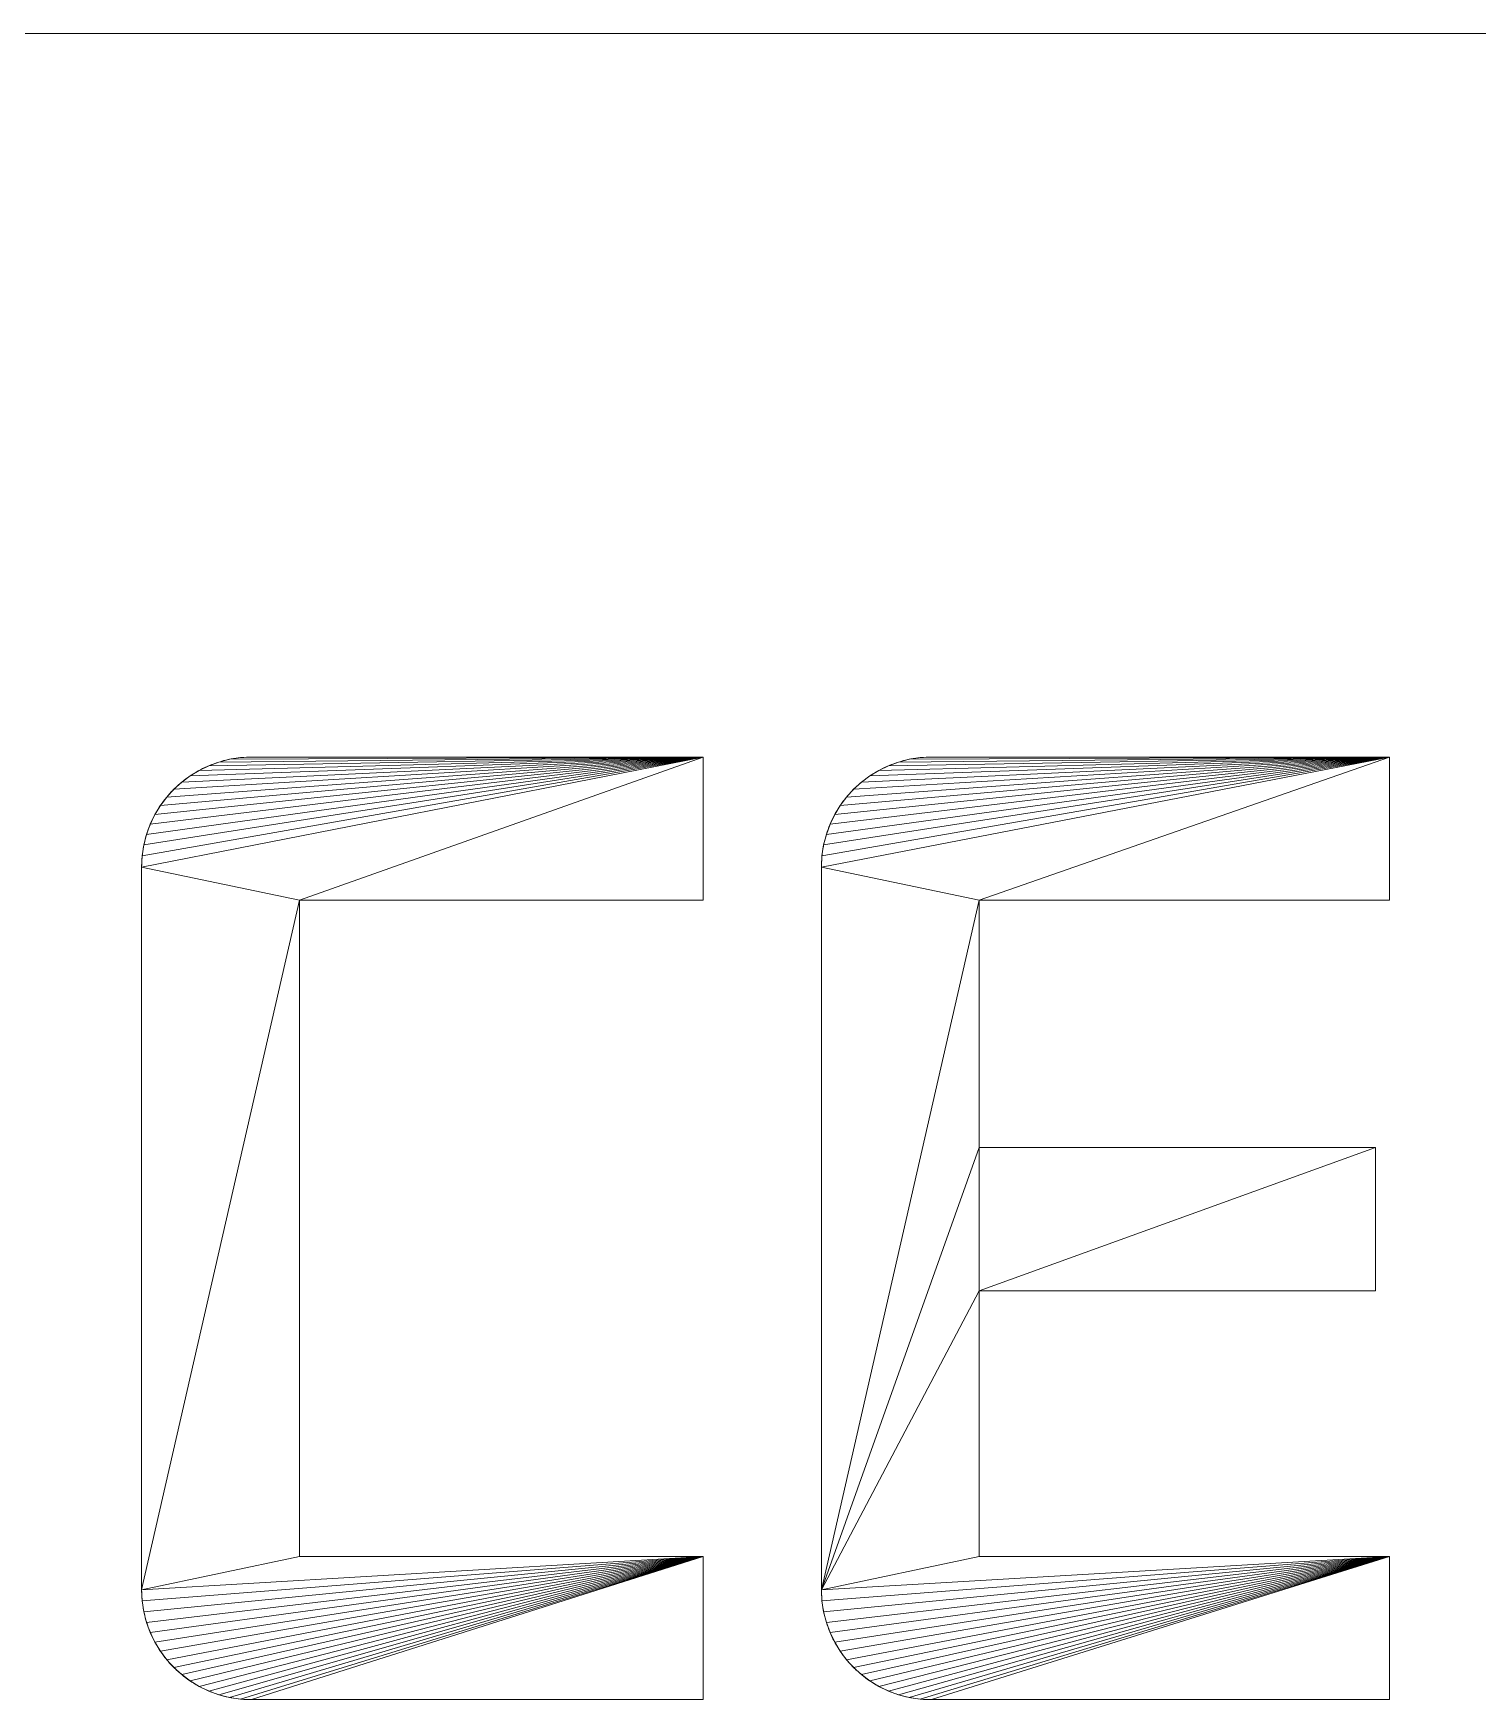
# Model space of a CAD drawing. Header units: millimetres. Extents: x 31 to 895, y 298 to 910.
# Drawn here: x 558.11 to 575.35, y 357.84 to 377.72 of the extents above; entities that cross this region are included whole.
import ezdxf

# ---------------------------------------------------------------- set-up
doc = ezdxf.new("R2010")
doc.units = ezdxf.units.MM

# ---------------------------------------------------------------- blocks, each defined once
blk = doc.blocks.new('2013 Tempates-1')
at = {"color": 179, "linetype": 'Continuous', "lineweight": 18}
for p, q in [((788.334, 132.672), (1411.322, 132.672)), ((891.458, 118.281), (880.29, 116.095)), ((880.29, 116.095), (891.458, 118.281)), ((891.458, 118.281), (880.302, 116.318)), ((880.302, 116.318), (891.458, 118.281)), ((891.458, 118.281), (880.335, 116.535)), ((880.335, 116.535), (891.458, 118.281)), ((891.458, 118.281), (880.389, 116.745)), ((880.389, 116.745), (891.458, 118.281)), ((891.458, 118.281), (880.462, 116.946)), ((880.462, 116.946), (891.458, 118.281)), ((891.458, 118.281), (880.554, 117.137)), ((880.554, 117.137), (891.458, 118.281)), ((891.458, 118.281), (880.664, 117.317)), ((880.664, 117.317), (891.458, 118.281)), ((891.458, 118.281), (880.79, 117.486)), ((880.79, 117.486), (891.458, 118.281)), ((891.458, 118.281), (880.931, 117.641)), ((880.931, 117.641), (891.458, 118.281)), ((891.458, 118.281), (881.086, 117.782)), ((881.086, 117.782), (891.458, 118.281)), ((891.458, 118.281), (881.255, 117.908)), ((881.255, 117.908), (891.458, 118.281)), ((881.255, 117.908), (881.435, 118.017)), ((891.458, 118.281), (881.435, 118.017)), ((881.435, 118.017), (891.458, 118.281)), ((881.435, 118.017), (881.626, 118.109)), ((891.458, 118.281), (881.626, 118.109)), ((881.626, 118.109), (891.458, 118.281)), ((881.626, 118.109), (881.827, 118.183)), ((891.458, 118.281), (881.827, 118.183)), ((881.827, 118.183), (891.458, 118.281)), ((881.827, 118.183), (882.037, 118.237)), ((891.458, 118.281), (882.037, 118.237)), ((882.037, 118.237), (891.458, 118.281)), ((882.037, 118.237), (882.254, 118.27)), ((882.254, 118.27), (882.477, 118.281)), ((891.458, 118.281), (882.254, 118.27)), ((882.254, 118.27), (891.458, 118.281)), ((882.477, 118.281), (891.458, 118.281)), ((891.458, 118.281), (883.428, 115.433)), ((883.428, 115.433), (891.458, 118.281)), ((891.458, 118.281), (891.458, 115.433)), ((905.106, 118.281), (893.81, 116.095)), ((893.81, 116.095), (905.106, 118.281)), ((905.106, 118.281), (893.821, 116.318)), ((893.821, 116.318), (905.106, 118.281)), ((905.106, 118.281), (893.854, 116.535)), ((893.854, 116.535), (905.106, 118.281)), ((905.106, 118.281), (893.908, 116.745)), ((893.908, 116.745), (905.106, 118.281)), ((905.106, 118.281), (893.982, 116.946)), ((893.982, 116.946), (905.106, 118.281)), ((905.106, 118.281), (894.074, 117.137)), ((894.074, 117.137), (905.106, 118.281)), ((905.106, 118.281), (894.183, 117.317)), ((894.183, 117.317), (905.106, 118.281)), ((905.106, 118.281), (894.309, 117.486)), ((894.309, 117.486), (905.106, 118.281)), ((905.106, 118.281), (894.45, 117.641)), ((894.45, 117.641), (905.106, 118.281)), ((905.106, 118.281), (894.606, 117.782)), ((894.606, 117.782), (905.106, 118.281)), ((905.106, 118.281), (894.774, 117.908)), ((894.774, 117.908), (905.106, 118.281)), ((894.774, 117.908), (894.954, 118.017)), ((905.106, 118.281), (894.954, 118.017)), ((894.954, 118.017), (905.106, 118.281)), ((894.954, 118.017), (895.146, 118.109)), ((905.106, 118.281), (895.146, 118.109)), ((895.146, 118.109), (905.106, 118.281)), ((895.146, 118.109), (895.346, 118.183)), ((905.106, 118.281), (895.346, 118.183)), ((895.346, 118.183), (905.106, 118.281)), ((895.346, 118.183), (895.556, 118.237)), ((905.106, 118.281), (895.556, 118.237)), ((895.556, 118.237), (905.106, 118.281)), ((895.556, 118.237), (895.773, 118.27)), ((895.773, 118.27), (895.997, 118.281)), ((905.106, 118.281), (895.773, 118.27)), ((895.773, 118.27), (905.106, 118.281)), ((895.997, 118.281), (905.106, 118.281)), ((905.106, 118.281), (896.946, 115.433)), ((896.946, 115.433), (905.106, 118.281)), ((905.106, 118.281), (905.106, 115.433)), ((880.79, 117.486), (880.931, 117.641)), ((880.931, 117.641), (881.086, 117.782)), ((881.086, 117.782), (881.255, 117.908)), ((894.309, 117.486), (894.45, 117.641)), ((894.45, 117.641), (894.606, 117.782)), ((894.606, 117.782), (894.774, 117.908)), ((880.554, 117.137), (880.664, 117.317)), ((880.664, 117.317), (880.79, 117.486)), ((894.074, 117.137), (894.183, 117.317)), ((894.183, 117.317), (894.309, 117.486)), ((880.462, 116.946), (880.554, 117.137)), ((893.982, 116.946), (894.074, 117.137)), ((880.335, 116.535), (880.389, 116.745)), ((880.389, 116.745), (880.462, 116.946)), ((893.854, 116.535), (893.908, 116.745)), ((893.908, 116.745), (893.982, 116.946)), ((880.29, 116.095), (880.302, 116.318)), ((880.302, 116.318), (880.335, 116.535)), ((893.81, 116.095), (893.821, 116.318)), ((893.821, 116.318), (893.854, 116.535)), ((883.428, 115.433), (880.29, 116.095)), ((880.29, 101.725), (880.29, 116.095)), ((880.29, 116.095), (883.428, 115.433)), ((896.946, 115.433), (893.81, 116.095)), ((893.81, 101.725), (893.81, 116.095)), ((893.81, 116.095), (896.946, 115.433)), ((880.29, 101.725), (883.428, 115.433)), ((883.428, 115.433), (880.29, 101.725)), ((891.458, 115.433), (883.428, 115.433)), ((883.428, 115.433), (883.428, 102.388)), ((893.81, 101.725), (896.946, 115.433)), ((896.946, 115.433), (893.81, 101.725)), ((905.106, 115.433), (896.946, 115.433)), ((896.946, 115.433), (896.946, 110.519)), ((893.81, 101.725), (896.946, 110.519)), ((896.946, 110.519), (893.81, 101.725)), ((896.946, 107.67), (904.828, 110.519)), ((904.828, 110.519), (896.946, 107.67)), ((896.946, 107.67), (896.946, 110.519)), ((896.946, 110.519), (904.828, 110.519)), ((896.946, 110.519), (896.946, 107.67)), ((904.828, 110.519), (904.828, 107.67)), ((893.81, 101.725), (896.946, 107.67)), ((896.946, 107.67), (893.81, 101.725)), ((904.828, 107.67), (896.946, 107.67)), ((896.946, 107.67), (896.946, 102.388)), ((891.458, 102.388), (880.29, 101.725)), ((880.29, 101.725), (883.428, 102.388)), ((883.428, 102.388), (880.29, 101.725)), ((880.29, 101.725), (891.458, 102.388)), ((891.458, 102.388), (880.302, 101.502)), ((880.302, 101.502), (891.458, 102.388)), ((891.458, 102.388), (880.335, 101.285)), ((880.335, 101.285), (891.458, 102.388)), ((891.458, 102.388), (880.389, 101.075)), ((880.389, 101.075), (891.458, 102.388)), ((891.458, 102.388), (880.462, 100.874)), ((880.462, 100.874), (891.458, 102.388)), ((891.458, 102.388), (880.554, 100.683)), ((880.554, 100.683), (891.458, 102.388)), ((891.458, 102.388), (880.664, 100.503)), ((880.664, 100.503), (891.458, 102.388)), ((891.458, 102.388), (880.79, 100.334)), ((880.79, 100.334), (891.458, 102.388)), ((891.458, 102.388), (880.931, 100.179)), ((880.931, 100.179), (891.458, 102.388)), ((891.458, 102.388), (881.086, 100.038)), ((881.086, 100.038), (891.458, 102.388)), ((891.458, 102.388), (881.255, 99.912)), ((881.255, 99.912), (891.458, 102.388)), ((891.458, 102.388), (881.435, 99.803)), ((881.435, 99.803), (891.458, 102.388)), ((891.458, 102.388), (881.626, 99.711)), ((881.626, 99.711), (891.458, 102.388)), ((891.458, 102.388), (881.827, 99.637)), ((881.827, 99.637), (891.458, 102.388)), ((891.458, 102.388), (882.037, 99.583)), ((882.037, 99.583), (891.458, 102.388)), ((891.458, 102.388), (882.254, 99.55)), ((882.254, 99.55), (891.458, 102.388)), ((891.458, 102.388), (882.477, 99.539)), ((882.477, 99.539), (891.458, 102.388)), ((883.428, 102.388), (891.458, 102.388)), ((891.458, 102.388), (891.458, 99.539)), ((905.106, 102.388), (893.81, 101.725)), ((893.81, 101.725), (896.946, 102.388)), ((896.946, 102.388), (893.81, 101.725)), ((893.81, 101.725), (905.106, 102.388)), ((905.106, 102.388), (893.821, 101.502)), ((893.821, 101.502), (905.106, 102.388)), ((905.106, 102.388), (893.854, 101.285)), ((893.854, 101.285), (905.106, 102.388)), ((905.106, 102.388), (893.908, 101.075)), ((893.908, 101.075), (905.106, 102.388)), ((905.106, 102.388), (893.982, 100.874)), ((893.982, 100.874), (905.106, 102.388)), ((905.106, 102.388), (894.074, 100.683)), ((894.074, 100.683), (905.106, 102.388)), ((905.106, 102.388), (894.183, 100.503)), ((894.183, 100.503), (905.106, 102.388)), ((905.106, 102.388), (894.309, 100.334)), ((894.309, 100.334), (905.106, 102.388)), ((905.106, 102.388), (894.45, 100.179)), ((894.45, 100.179), (905.106, 102.388)), ((905.106, 102.388), (894.606, 100.038)), ((894.606, 100.038), (905.106, 102.388)), ((905.106, 102.388), (894.774, 99.912)), ((894.774, 99.912), (905.106, 102.388)), ((905.106, 102.388), (894.954, 99.803)), ((894.954, 99.803), (905.106, 102.388)), ((905.106, 102.388), (895.145, 99.711)), ((895.145, 99.711), (905.106, 102.388)), ((905.106, 102.388), (895.346, 99.637)), ((895.346, 99.637), (905.106, 102.388)), ((905.106, 102.388), (895.555, 99.583)), ((895.555, 99.583), (905.106, 102.388)), ((905.106, 102.388), (895.772, 99.55)), ((895.772, 99.55), (905.106, 102.388)), ((905.106, 102.388), (895.996, 99.539)), ((895.996, 99.539), (905.106, 102.388)), ((896.946, 102.388), (905.106, 102.388)), ((905.106, 102.388), (905.106, 99.539)), ((880.302, 101.502), (880.29, 101.725)), ((893.821, 101.502), (893.81, 101.725)), ((880.335, 101.285), (880.302, 101.502)), ((893.854, 101.285), (893.821, 101.502)), ((880.389, 101.075), (880.335, 101.285)), ((880.462, 100.874), (880.389, 101.075)), ((893.908, 101.075), (893.854, 101.285)), ((893.982, 100.874), (893.908, 101.075)), ((880.554, 100.683), (880.462, 100.874)), ((894.074, 100.683), (893.982, 100.874)), ((880.664, 100.503), (880.554, 100.683)), ((880.79, 100.334), (880.664, 100.503)), ((894.183, 100.503), (894.074, 100.683)), ((894.309, 100.334), (894.183, 100.503)), ((880.931, 100.179), (880.79, 100.334)), ((881.086, 100.038), (880.931, 100.179)), ((894.45, 100.179), (894.309, 100.334)), ((894.606, 100.038), (894.45, 100.179)), ((881.255, 99.912), (881.086, 100.038)), ((881.435, 99.803), (881.255, 99.912)), ((881.626, 99.711), (881.435, 99.803)), ((894.774, 99.912), (894.606, 100.038)), ((894.954, 99.803), (894.774, 99.912)), ((895.145, 99.711), (894.954, 99.803)), ((881.827, 99.637), (881.626, 99.711)), ((882.037, 99.583), (881.827, 99.637)), ((882.254, 99.55), (882.037, 99.583)), ((882.477, 99.539), (882.254, 99.55)), ((891.458, 99.539), (882.477, 99.539)), ((895.346, 99.637), (895.145, 99.711)), ((895.555, 99.583), (895.346, 99.637)), ((895.772, 99.55), (895.555, 99.583)), ((895.996, 99.539), (895.772, 99.55)), ((905.106, 99.539), (895.996, 99.539))]:
    blk.add_line(p, q, dxfattribs=at)
at = {"color": 7, "linetype": 'Continuous', "lineweight": 18}
for p, q in [((881.29, 117.931), (881.332, 117.957)), ((881.332, 117.957), (881.374, 117.983)), ((881.374, 117.983), (881.416, 118.007)), ((881.416, 118.007), (881.459, 118.03)), ((881.459, 118.03), (881.503, 118.053)), ((881.503, 118.053), (881.547, 118.074)), ((881.547, 118.074), (881.592, 118.095)), ((881.592, 118.095), (881.638, 118.114)), ((881.638, 118.114), (881.683, 118.133)), ((881.683, 118.133), (881.73, 118.15)), ((881.73, 118.15), (881.777, 118.167)), ((881.777, 118.167), (881.824, 118.182)), ((881.824, 118.182), (881.872, 118.196)), ((881.872, 118.196), (881.92, 118.21)), ((881.92, 118.21), (881.969, 118.222)), ((881.969, 118.222), (882.018, 118.233)), ((882.018, 118.233), (882.068, 118.243)), ((882.068, 118.243), (882.118, 118.252)), ((882.118, 118.252), (882.168, 118.26)), ((882.168, 118.26), (882.219, 118.266)), ((882.219, 118.266), (882.27, 118.272)), ((882.27, 118.272), (882.321, 118.276)), ((882.321, 118.276), (882.373, 118.279)), ((882.373, 118.279), (882.425, 118.281)), ((882.425, 118.281), (882.477, 118.281)), ((882.477, 118.281), (891.458, 118.281)), ((891.458, 118.281), (891.458, 115.433)), ((894.81, 117.931), (894.851, 117.957)), ((894.851, 117.957), (894.893, 117.983)), ((894.893, 117.983), (894.936, 118.007)), ((894.936, 118.007), (894.979, 118.03)), ((894.979, 118.03), (895.022, 118.053)), ((895.022, 118.053), (895.067, 118.074)), ((895.067, 118.074), (895.112, 118.095)), ((895.112, 118.095), (895.157, 118.114)), ((895.157, 118.114), (895.203, 118.133)), ((895.203, 118.133), (895.249, 118.15)), ((895.249, 118.15), (895.296, 118.167)), ((895.296, 118.167), (895.344, 118.182)), ((895.344, 118.182), (895.391, 118.196)), ((895.391, 118.196), (895.44, 118.21)), ((895.44, 118.21), (895.488, 118.222)), ((895.488, 118.222), (895.537, 118.233)), ((895.537, 118.233), (895.587, 118.243)), ((895.587, 118.243), (895.637, 118.252)), ((895.637, 118.252), (895.687, 118.26)), ((895.687, 118.26), (895.738, 118.266)), ((895.738, 118.266), (895.789, 118.272)), ((895.789, 118.272), (895.841, 118.276)), ((895.841, 118.276), (895.892, 118.279)), ((895.892, 118.279), (895.944, 118.281)), ((895.944, 118.281), (895.997, 118.281)), ((895.997, 118.281), (905.106, 118.281)), ((905.106, 118.281), (905.106, 115.433)), ((880.914, 117.623), (880.948, 117.658)), ((880.948, 117.658), (880.983, 117.692)), ((880.983, 117.692), (881.019, 117.724)), ((881.019, 117.724), (881.056, 117.756)), ((881.056, 117.756), (881.093, 117.788)), ((881.093, 117.788), (881.131, 117.818)), ((881.131, 117.818), (881.17, 117.848)), ((881.17, 117.848), (881.21, 117.876)), ((881.21, 117.876), (881.25, 117.904)), ((881.25, 117.904), (881.29, 117.931)), ((894.433, 117.623), (894.468, 117.658)), ((894.468, 117.658), (894.503, 117.692)), ((894.503, 117.692), (894.539, 117.724)), ((894.539, 117.724), (894.575, 117.756)), ((894.575, 117.756), (894.613, 117.788)), ((894.613, 117.788), (894.651, 117.818)), ((894.651, 117.818), (894.69, 117.848)), ((894.69, 117.848), (894.729, 117.876)), ((894.729, 117.876), (894.769, 117.904)), ((894.769, 117.904), (894.81, 117.931)), ((880.64, 117.282), (880.667, 117.322)), ((880.667, 117.322), (880.695, 117.362)), ((880.695, 117.362), (880.724, 117.402)), ((880.724, 117.402), (880.754, 117.44)), ((880.754, 117.44), (880.784, 117.478)), ((880.784, 117.478), (880.815, 117.516)), ((880.815, 117.516), (880.847, 117.552)), ((880.847, 117.552), (880.88, 117.588)), ((880.88, 117.588), (880.914, 117.623)), ((894.16, 117.282), (894.187, 117.322)), ((894.187, 117.322), (894.215, 117.362)), ((894.215, 117.362), (894.243, 117.402)), ((894.243, 117.402), (894.273, 117.44)), ((894.273, 117.44), (894.303, 117.478)), ((894.303, 117.478), (894.335, 117.516)), ((894.335, 117.516), (894.367, 117.552)), ((894.367, 117.552), (894.4, 117.588)), ((894.4, 117.588), (894.433, 117.623)), ((880.457, 116.934), (880.477, 116.98)), ((880.477, 116.98), (880.497, 117.025)), ((880.497, 117.025), (880.519, 117.069)), ((880.519, 117.069), (880.541, 117.113)), ((880.541, 117.113), (880.565, 117.156)), ((880.565, 117.156), (880.589, 117.198)), ((880.589, 117.198), (880.614, 117.24)), ((880.614, 117.24), (880.64, 117.282)), ((893.977, 116.934), (893.996, 116.98)), ((893.996, 116.98), (894.017, 117.025)), ((894.017, 117.025), (894.038, 117.069)), ((894.038, 117.069), (894.061, 117.113)), ((894.061, 117.113), (894.084, 117.156)), ((894.084, 117.156), (894.108, 117.198)), ((894.108, 117.198), (894.134, 117.24)), ((894.134, 117.24), (894.16, 117.282)), ((880.35, 116.603), (880.362, 116.652)), ((880.362, 116.652), (880.375, 116.7)), ((880.375, 116.7), (880.39, 116.748)), ((880.39, 116.748), (880.405, 116.795)), ((880.405, 116.795), (880.421, 116.842)), ((880.421, 116.842), (880.439, 116.889)), ((880.439, 116.889), (880.457, 116.934)), ((893.869, 116.603), (893.881, 116.652)), ((893.881, 116.652), (893.895, 116.7)), ((893.895, 116.7), (893.909, 116.748)), ((893.909, 116.748), (893.924, 116.795)), ((893.924, 116.795), (893.941, 116.842)), ((893.941, 116.842), (893.958, 116.889)), ((893.958, 116.889), (893.977, 116.934)), ((880.296, 116.251), (880.3, 116.302)), ((880.3, 116.302), (880.305, 116.353)), ((880.305, 116.353), (880.312, 116.404)), ((880.312, 116.404), (880.32, 116.454)), ((880.32, 116.454), (880.329, 116.504)), ((880.329, 116.504), (880.339, 116.554)), ((880.339, 116.554), (880.35, 116.603)), ((893.815, 116.251), (893.819, 116.302)), ((893.819, 116.302), (893.825, 116.353)), ((893.825, 116.353), (893.831, 116.404)), ((893.831, 116.404), (893.839, 116.454)), ((893.839, 116.454), (893.848, 116.504)), ((893.848, 116.504), (893.858, 116.554)), ((893.858, 116.554), (893.869, 116.603)), ((880.29, 116.095), (880.291, 116.147)), ((880.29, 101.725), (880.29, 116.095)), ((880.291, 116.147), (880.293, 116.199)), ((880.293, 116.199), (880.296, 116.251)), ((893.81, 116.147), (893.812, 116.199)), ((893.81, 116.095), (893.81, 116.147)), ((893.81, 101.725), (893.81, 116.095)), ((893.812, 116.199), (893.815, 116.251)), ((891.458, 115.433), (883.428, 115.433)), ((883.428, 115.433), (883.428, 102.388)), ((905.106, 115.433), (896.946, 115.433)), ((896.946, 115.433), (896.946, 110.519)), ((896.946, 110.519), (904.828, 110.519)), ((904.828, 110.519), (904.828, 107.67)), ((904.828, 107.67), (896.946, 107.67)), ((896.946, 107.67), (896.946, 102.388)), ((883.428, 102.388), (891.458, 102.388)), ((891.458, 102.388), (891.458, 99.539)), ((896.946, 102.388), (905.106, 102.388)), ((905.106, 102.388), (905.106, 99.539)), ((880.291, 101.673), (880.29, 101.725)), ((893.81, 101.673), (893.81, 101.725)), ((880.293, 101.621), (880.291, 101.673)), ((880.296, 101.569), (880.293, 101.621)), ((880.3, 101.518), (880.296, 101.569)), ((880.305, 101.467), (880.3, 101.518)), ((880.312, 101.416), (880.305, 101.467)), ((880.32, 101.366), (880.312, 101.416)), ((893.812, 101.621), (893.81, 101.673)), ((893.815, 101.569), (893.812, 101.621)), ((893.819, 101.518), (893.815, 101.569)), ((893.825, 101.467), (893.819, 101.518)), ((893.831, 101.416), (893.825, 101.467)), ((893.839, 101.366), (893.831, 101.416)), ((880.329, 101.316), (880.32, 101.366)), ((880.339, 101.266), (880.329, 101.316)), ((880.35, 101.217), (880.339, 101.266)), ((880.362, 101.168), (880.35, 101.217)), ((880.375, 101.12), (880.362, 101.168)), ((880.39, 101.072), (880.375, 101.12)), ((880.405, 101.025), (880.39, 101.072)), ((893.848, 101.316), (893.839, 101.366)), ((893.858, 101.266), (893.848, 101.316)), ((893.869, 101.217), (893.858, 101.266)), ((893.881, 101.168), (893.869, 101.217)), ((893.895, 101.12), (893.881, 101.168)), ((893.909, 101.072), (893.895, 101.12)), ((893.924, 101.025), (893.909, 101.072)), ((880.421, 100.978), (880.405, 101.025)), ((880.439, 100.931), (880.421, 100.978)), ((880.457, 100.885), (880.439, 100.931)), ((880.477, 100.84), (880.457, 100.885)), ((880.497, 100.795), (880.477, 100.84)), ((880.519, 100.751), (880.497, 100.795)), ((880.541, 100.707), (880.519, 100.751)), ((893.941, 100.978), (893.924, 101.025)), ((893.958, 100.931), (893.941, 100.978)), ((893.977, 100.885), (893.958, 100.931)), ((893.996, 100.84), (893.977, 100.885)), ((894.017, 100.795), (893.996, 100.84)), ((894.038, 100.751), (894.017, 100.795)), ((894.061, 100.707), (894.038, 100.751)), ((880.565, 100.664), (880.541, 100.707)), ((880.589, 100.622), (880.565, 100.664)), ((880.614, 100.58), (880.589, 100.622)), ((880.64, 100.538), (880.614, 100.58)), ((880.667, 100.498), (880.64, 100.538)), ((880.695, 100.458), (880.667, 100.498)), ((880.724, 100.418), (880.695, 100.458)), ((880.754, 100.379), (880.724, 100.418)), ((894.084, 100.664), (894.061, 100.707)), ((894.108, 100.622), (894.084, 100.664)), ((894.134, 100.58), (894.108, 100.622)), ((894.16, 100.538), (894.134, 100.58)), ((894.187, 100.498), (894.16, 100.538)), ((894.215, 100.458), (894.187, 100.498)), ((894.243, 100.418), (894.215, 100.458)), ((894.273, 100.379), (894.243, 100.418)), ((880.784, 100.341), (880.754, 100.379)), ((880.815, 100.304), (880.784, 100.341)), ((880.847, 100.267), (880.815, 100.304)), ((880.88, 100.232), (880.847, 100.267)), ((880.914, 100.196), (880.88, 100.232)), ((880.948, 100.162), (880.914, 100.196)), ((880.983, 100.128), (880.948, 100.162)), ((881.019, 100.096), (880.983, 100.128)), ((881.056, 100.063), (881.019, 100.096)), ((881.093, 100.032), (881.056, 100.063)), ((894.303, 100.341), (894.273, 100.379)), ((894.335, 100.304), (894.303, 100.341)), ((894.367, 100.267), (894.335, 100.304)), ((894.4, 100.232), (894.367, 100.267)), ((894.433, 100.196), (894.4, 100.232)), ((894.468, 100.162), (894.433, 100.196)), ((894.503, 100.128), (894.468, 100.162)), ((894.539, 100.096), (894.503, 100.128)), ((894.575, 100.063), (894.539, 100.096)), ((894.613, 100.032), (894.575, 100.063)), ((881.131, 100.002), (881.093, 100.032)), ((881.17, 99.972), (881.131, 100.002)), ((881.21, 99.943), (881.17, 99.972)), ((881.25, 99.916), (881.21, 99.943)), ((881.29, 99.889), (881.25, 99.916)), ((881.332, 99.862), (881.29, 99.889)), ((881.374, 99.837), (881.332, 99.862)), ((881.416, 99.813), (881.374, 99.837)), ((881.459, 99.79), (881.416, 99.813)), ((881.503, 99.767), (881.459, 99.79)), ((881.547, 99.746), (881.503, 99.767)), ((881.592, 99.725), (881.547, 99.746)), ((894.651, 100.002), (894.613, 100.032)), ((894.689, 99.972), (894.651, 100.002)), ((894.729, 99.943), (894.689, 99.972)), ((894.769, 99.916), (894.729, 99.943)), ((894.81, 99.889), (894.769, 99.916)), ((894.851, 99.862), (894.81, 99.889)), ((894.893, 99.837), (894.851, 99.862)), ((894.935, 99.813), (894.893, 99.837)), ((894.978, 99.79), (894.935, 99.813)), ((895.022, 99.767), (894.978, 99.79)), ((895.066, 99.746), (895.022, 99.767)), ((895.111, 99.725), (895.066, 99.746)), ((881.638, 99.706), (881.592, 99.725)), ((881.683, 99.687), (881.638, 99.706)), ((881.73, 99.67), (881.683, 99.687)), ((881.777, 99.653), (881.73, 99.67)), ((881.824, 99.638), (881.777, 99.653)), ((881.872, 99.624), (881.824, 99.638)), ((881.92, 99.61), (881.872, 99.624)), ((881.969, 99.598), (881.92, 99.61)), ((882.018, 99.587), (881.969, 99.598)), ((882.068, 99.577), (882.018, 99.587)), ((882.118, 99.568), (882.068, 99.577)), ((882.168, 99.561), (882.118, 99.568)), ((882.219, 99.554), (882.168, 99.561)), ((882.27, 99.549), (882.219, 99.554)), ((882.321, 99.544), (882.27, 99.549)), ((882.373, 99.541), (882.321, 99.544)), ((882.425, 99.539), (882.373, 99.541)), ((882.477, 99.539), (882.425, 99.539)), ((891.458, 99.539), (882.477, 99.539)), ((895.157, 99.706), (895.111, 99.725)), ((895.202, 99.687), (895.157, 99.706)), ((895.249, 99.67), (895.202, 99.687)), ((895.296, 99.653), (895.249, 99.67)), ((895.343, 99.638), (895.296, 99.653)), ((895.391, 99.624), (895.343, 99.638)), ((895.439, 99.61), (895.391, 99.624)), ((895.488, 99.598), (895.439, 99.61)), ((895.537, 99.587), (895.488, 99.598)), ((895.586, 99.577), (895.537, 99.587)), ((895.636, 99.568), (895.586, 99.577)), ((895.687, 99.561), (895.636, 99.568)), ((895.737, 99.554), (895.687, 99.561)), ((895.788, 99.549), (895.737, 99.554)), ((895.84, 99.544), (895.788, 99.549)), ((895.891, 99.541), (895.84, 99.544)), ((895.943, 99.539), (895.891, 99.541)), ((895.996, 99.539), (895.943, 99.539)), ((905.106, 99.539), (895.996, 99.539))]:
    blk.add_line(p, q, dxfattribs=at)

msp = doc.modelspace()

# ---------------------------------------------------------------- block references
at = {"color": 7, "linetype": 'Continuous', "xscale": 0.6000000000000001, "yscale": 0.6000000000000001, "zscale": 0.6000000000000001}
msp.add_blockref('2013 Tempates-1', (31.233, 298.117), dxfattribs=at)

doc.saveas('drawing.dxf')
